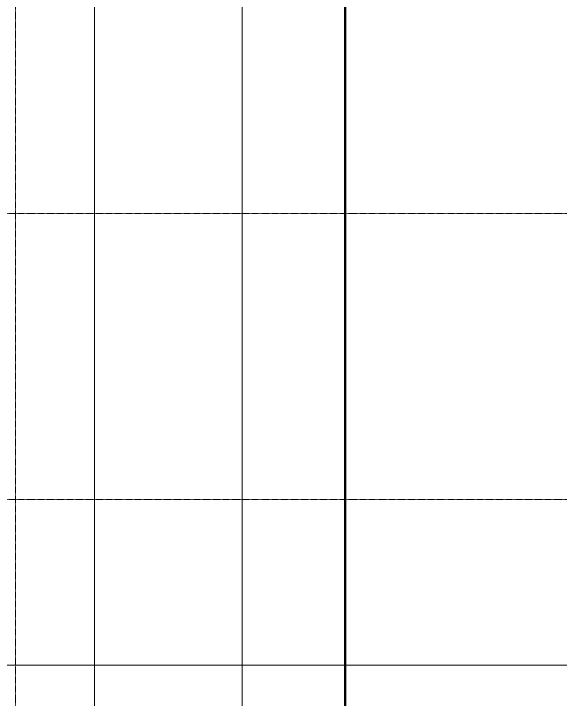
# Model space of a CAD drawing. Header units: inches. Extents: x 21035 to 27089, y -23277 to -20247.
# Drawn here: x 22806 to 23268, y -22278 to -21699 of the extents above; entities that cross this region are included whole.
import ezdxf

# ---------------------------------------------------------------- set-up
doc = ezdxf.new("R2010")
doc.units = ezdxf.units.IN
doc.header["$MEASUREMENT"] = 0
doc.linetypes.add('Grid Line 1_2_', pattern=[0.875, 0.5, -0.125, 0.125, -0.125])
for name, color, linetype, lineweight in [('G-ANNO-SYMB', 111, 'Continuous', 9), ('S-BEAM', 12, 'Continuous', 13), ('S-GRID', 1, 'Continuous', 9)]:
    doc.layers.add(name, color=color, linetype=linetype, lineweight=lineweight)

# ---------------------------------------------------------------- blocks, each defined once
blk = doc.blocks.new('columns and girder2 - one-V52-RCP - First Floor')
at = {"layer": 'S-BEAM', "color": 8, "lineweight": 9}
for p, q in [((-0.63, -52.01), (-0.63, -217.2)), ((0.62, -217.2), (0.62, -52.01)), ((-0.63, -217.2), (-0.63, -338.22)), ((-0.63, -217.2), (0.62, -217.2)), ((0.62, -338.22), (0.62, -217.2)), ((-0.63, -338.22), (-0.63, -761.81)), ((-0.63, -338.22), (0.62, -338.22)), ((0.62, -761.81), (0.62, -338.22))]:
    blk.add_line(p, q, dxfattribs=at)

msp = doc.modelspace()

# ---------------------------------------------------------------- linework, layer by layer
at = {"layer": 'G-ANNO-SYMB'}
for p, q in [((22874.1556, -20363.10083), (22874.1556, -23159.64997)), ((22998.96338, -20606.81597), (22998.96338, -23159.64997)), ((26412.83534, -22248.83309), (21855.84063, -22248.83309))]:
    msp.add_line(p, q, dxfattribs=at)
at = {"layer": 'S-GRID', "linetype": 'Grid Line 1_2_'}
for p, q in [((22807.39023, -23227.3711), (22807.39023, -20361.60083)), ((23085.89023, -23227.3711), (23085.89023, -20361.60083)), ((23085.89023, -23227.3711), (23085.89023, -20361.60083)), ((26557.32365, -21867.55281), (21678.63847, -21867.55281)), ((26557.32365, -21867.55281), (21678.63847, -21867.55281)), ((26557.32365, -22108.80281), (21678.63847, -22108.80281)), ((26557.32365, -22108.80281), (21678.63847, -22108.80281))]:
    msp.add_line(p, q, dxfattribs=at)

# ---------------------------------------------------------------- block references
at = {"layer": 'S-BEAM', "color": 8, "lineweight": 9, "rotation": 180}
msp.add_blockref('columns and girder2 - one-V52-RCP - First Floor', (23085.89023, -22360.05281), dxfattribs=at)

doc.saveas('drawing.dxf')
